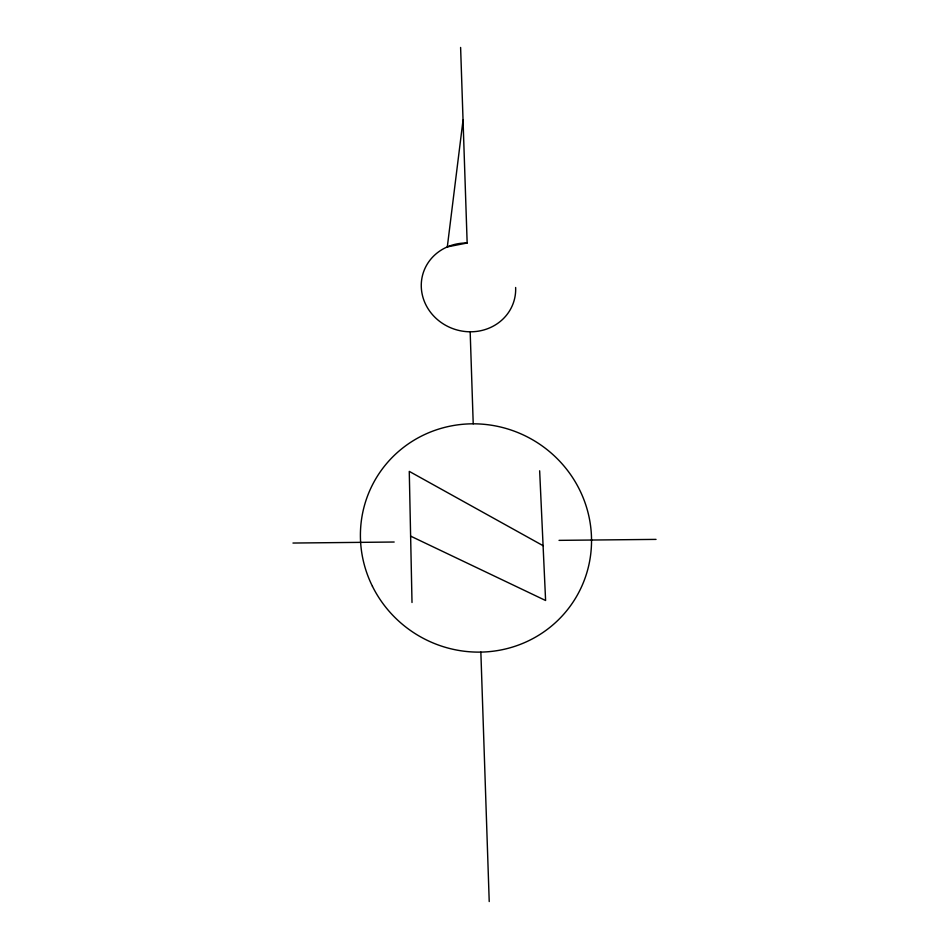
<?xml version="1.0" encoding="UTF-8"?>
<svg xmlns="http://www.w3.org/2000/svg" width="949" height="949" viewBox="0 0 949 949"><rect width="100%" height="100%" fill="white"/><g stroke="black" fill="none" stroke-linecap="round" stroke-linejoin="round"><path stroke-width="1.42" d="M463.041 120.108L447.311 246.894L467.157 243.003L460.609 47.45M292.968 543.042L394.179 542.021M559.032 540.361L656.032 539.388M410.62 536.126L545.604 600.503L539.649 470.799M543.089 545.687L409.268 471.38L412.008 602.496M467.157 243.003A47.497 44.081 17.3 0 0 421.285 286.93A47.497 44.081 17.3 0 0 470.17 331.794L473.219 423.812M480.858 652.105L489.221 901.55M515.639 287.488A47.497 44.081 17.3 0 1 470.17 331.794M372.447 586.328A116.359 113.346 31 0 0 572.211 603.35A116.359 113.346 31 0 0 483.255 424.239A116.359 113.346 31 0 0 372.447 586.328"/></g></svg>
